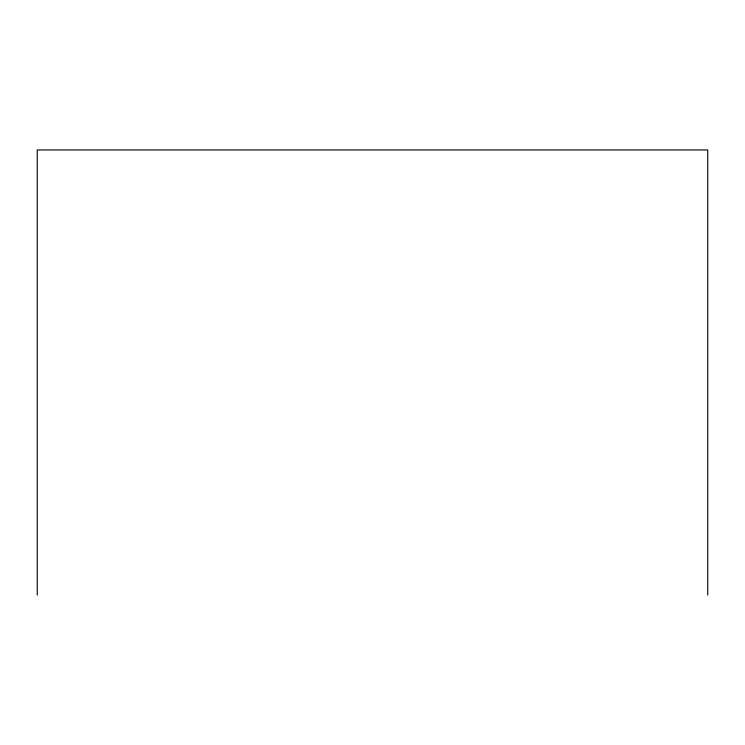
<?xml version="1.0" encoding="UTF-8"?>
<svg xmlns="http://www.w3.org/2000/svg" width="745" height="745" viewBox="0 0 745 745"><rect width="100%" height="100%" fill="white"/><g stroke="black" fill="none" stroke-linecap="round" stroke-linejoin="round"><path stroke-width="1.12" d="M707.75 595.05L707.75 149.95L37.25 149.95L37.25 595.05"/></g></svg>
